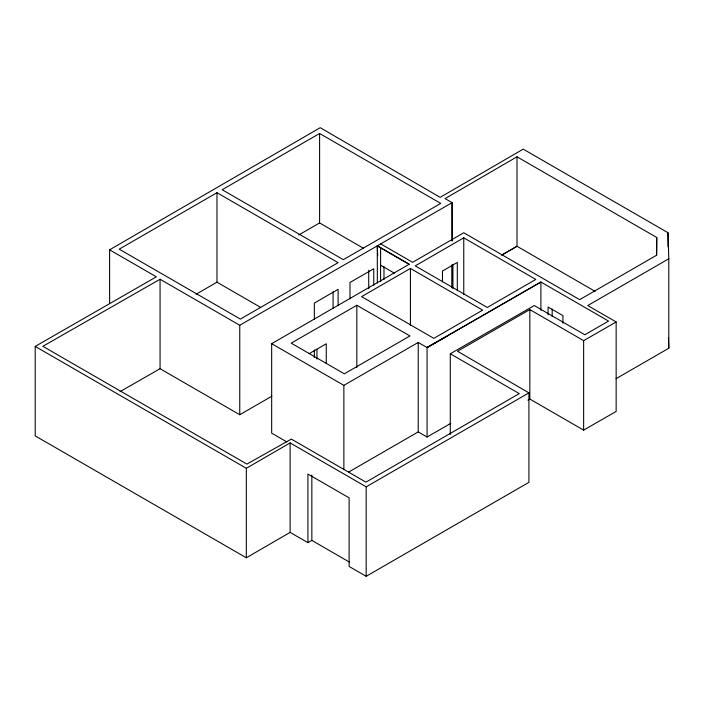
<?xml version="1.0" encoding="UTF-8"?>
<svg xmlns="http://www.w3.org/2000/svg" width="704" height="704" viewBox="0 0 704 704"><rect width="100%" height="100%" fill="white"/><g stroke="black" fill="none" stroke-linecap="round" stroke-linejoin="round"><path stroke-width="1.06" d="M452.162 240.891L452.1 202.655L445.078 198.607L517 156.798L656.744 237.477L656.48 255.297L579.647 299.658L463.778 232.76L412.597 262.31L380.688 243.883M501.855 255.068L517 246.268L517 156.798M109.604 303.292L109.604 249.823L320.214 127.697L440.176 197.349L523.222 149.142L668.017 232.734L668.8 258.764L668.8 348.234L616.026 378.708M109.604 249.823L156.35 276.813L35.2 346.403L35.2 435.882L246.33 557.779L246.33 468.301L290.118 442.913L366.186 486.834L528.915 392.876L457.503 351.261L529.83 309.593L583.634 340.657L616.15 321.957L616.15 411.426L583.634 430.126L529.83 399.062L527.921 400.162M246.33 557.779L290.118 532.382L290.118 442.913M216.973 192.711L119.214 249.154L240.363 319.097L338.122 262.662L216.973 192.711L216.973 282.19L260.515 307.322M319.598 133.47L222.174 189.719L343.314 259.662L440.748 203.412L319.598 133.47L319.598 222.939L363.361 248.204M196.09 294.246L216.973 282.19M298.786 234.951L319.598 222.939M450.278 434.518L450.278 353.769L519.27 393.606L365.922 482.143L291.342 439.085L246.902 464.094L42.882 346.306L160.063 279.25L239.756 325.257L452.1 202.655L452.1 240.847M286.862 441.927L271.665 433.154L271.665 343.675L409.2 264.273L377.291 245.846L377.353 282.982M410.423 268.444L361.592 296.639L433.84 338.351L482.671 310.156L410.423 268.444L410.423 325.186M463.76 237.838L415.228 265.866L487.274 307.463L535.806 279.435L463.76 237.838L463.76 294.58M356.831 305.272L291.218 343.147L344.335 373.815L409.939 335.94L356.831 305.272L356.831 367.462M309.153 353.672L326.26 343.798L326.26 363.396M501.864 255.006L517 246.268L595.074 291.342M120.05 391.618L160.063 368.72L239.756 414.726L271.858 396.194M271.665 343.675L343.869 385.361L418.229 342.434L427.073 347.547L540.901 282.014L608.555 321.077L584.857 334.761L534.266 305.554L450.278 353.769M668.8 258.764L587.752 305.554L616.15 321.957M348.577 472.12L418.229 431.913L427.073 437.017L450.789 423.368M290.118 532.382L307.921 542.661L311.846 540.399L349.298 562.021M307.921 542.661L307.921 474.074L349.114 497.851L349.114 566.447L366.186 576.303L528.915 482.346L528.915 392.876M427.073 437.017L427.073 347.547L540.901 282.014L540.901 310.385M427.073 347.547L448.017 335.641M380.582 265.197L394.407 273.178M35.2 346.403L246.33 468.301M409.165 264.29L377.291 245.846L377.696 255.702M668.483 337.832L668.8 348.234M452.206 264.915L452.25 287.848M668.017 232.734L668.017 246.919M656.744 237.477L656.744 254.936M583.634 340.657L583.634 430.126M562.936 323.242L562.936 315.621L548.09 307.05L548.09 314.67M552.182 309.038L552.182 316.659M529.83 309.593L529.83 399.062M457.31 290.752L457.31 262.442L442.464 271.014L442.464 281.899M452.927 264.264L452.927 288.218M452.1 264.854L452.1 287.769M418.229 342.434L418.229 431.913M383.979 266.508L383.979 279.602M380.582 247.746L380.582 281.565M373.754 285.102L373.754 268.77L349.985 282.489L349.985 298.822M368.72 270.222L368.72 288.737M366.186 486.834L366.186 576.303M343.869 385.361L343.869 469.383M338.105 305.686L338.105 289.353L314.345 303.072L314.345 319.405M333.08 291.887L333.08 308.22M316.941 349.307L316.941 359.102M314.345 349.888L314.345 357.509M311.846 475.068L311.846 540.399M239.756 325.257L239.756 414.726M160.063 279.25L160.063 368.72"/></g></svg>
